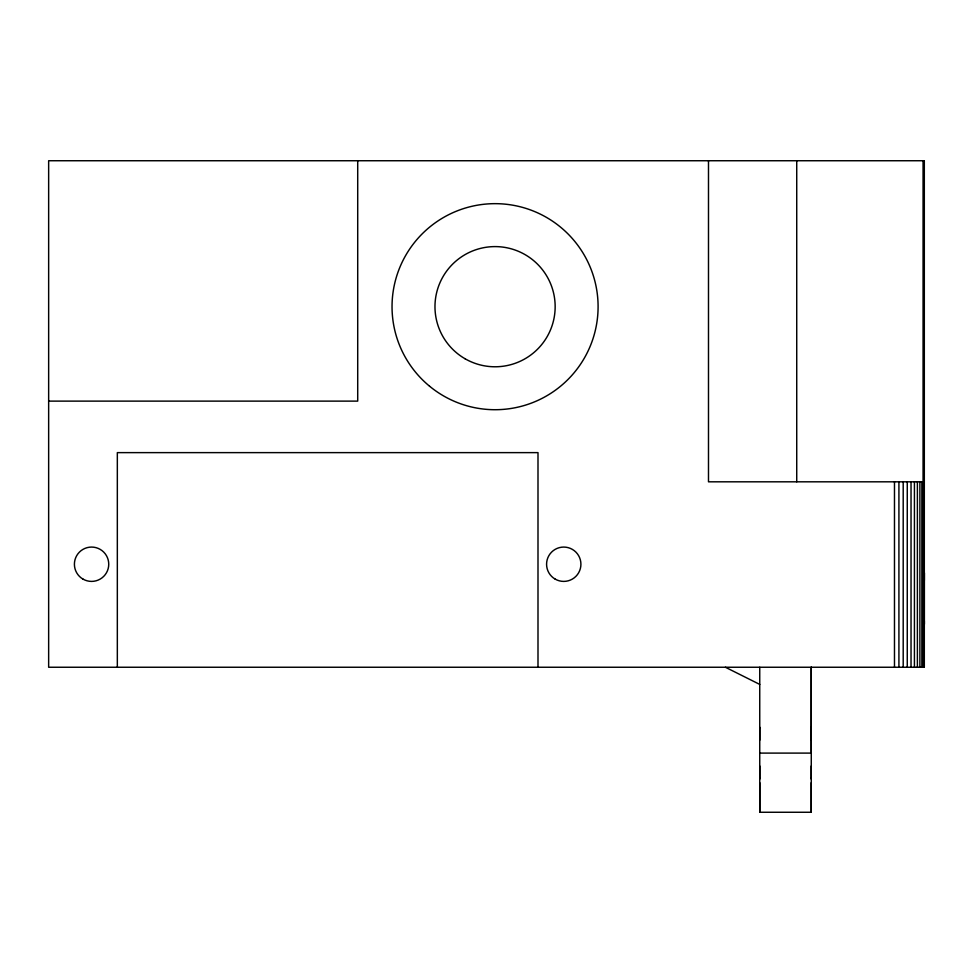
<?xml version="1.0" encoding="UTF-8"?>
<svg xmlns="http://www.w3.org/2000/svg" width="973" height="973" viewBox="0 0 973 973"><rect width="100%" height="100%" fill="white"/><g stroke="black" fill="none" stroke-linecap="round" stroke-linejoin="round"><path stroke-width="1.46" d="M759.755 782.681L759.755 812.26L811.263 812.26L811.263 782.681M759.755 777.986L759.755 778.862L759.755 765.982M759.743 740.222L759.743 727.354L759.743 728.23M811.263 777.974L811.263 778.862L811.263 765.982M811.251 740.222L811.263 727.342M924.338 620.883L924.338 624.325L924.35 572.817L924.35 580.358M48.65 401.119L357.711 401.119L357.711 160.74M924.314 481.817L708.49 481.817L708.49 160.74M759.743 753.102L811.263 753.102L811.263 667.247L811.263 812.26M725.408 667.247L759.755 684.42M759.755 812.26L759.743 667.247M924.082 481.817L924.082 667.247M923.268 481.817L923.268 667.247M923.073 160.74L923.073 481.817M921.857 481.817L921.857 667.247M919.886 481.817L919.886 667.247M917.393 481.817L917.393 667.247M914.425 481.817L914.425 667.247M911.032 481.817L911.032 667.247M907.262 481.817L907.262 667.247M903.199 481.817L903.199 667.247M898.918 481.817L898.918 667.247M894.479 481.817L894.479 667.247M796.729 160.74L796.729 481.817M537.996 667.247L537.996 452.627L117.332 452.627L117.332 667.247M924.314 160.74L48.65 160.74L48.65 667.247L924.314 667.247L924.314 160.74M465.021 358.733A60.095 60.095 0 0 0 555.157 306.69A60.095 60.095 0 0 0 465.021 254.646A60.095 60.095 0 0 0 465.021 358.733M429.494 386.147A103.016 103.016 0 0 0 596.668 323.741A103.016 103.016 0 0 0 459.037 210.168A103.016 103.016 0 0 0 429.494 386.147M555.157 579.105A17.173 17.173 0 0 0 580.917 564.231A17.173 17.173 0 0 0 555.157 549.368A17.173 17.173 0 0 0 555.157 579.105M82.985 579.105A17.173 17.173 0 0 0 108.745 564.231A17.173 17.173 0 0 0 82.985 549.368A17.173 17.173 0 0 0 82.985 579.105"/></g></svg>
